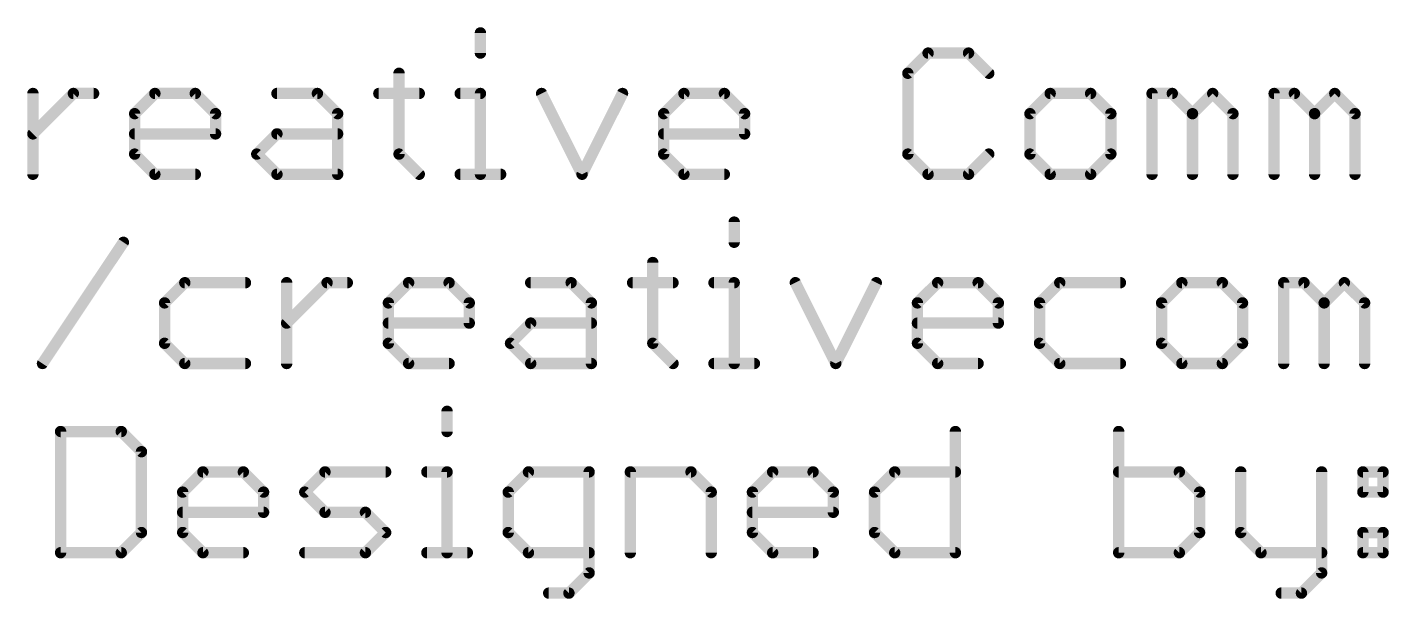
# Model space of a CAD drawing. Extents: x -33 to 74, y -18 to 36.
# Drawn here: x -1.92 to 16.34, y -18.32 to -10.65 of the extents above; entities that cross this region are included whole.
import ezdxf

# ---------------------------------------------------------------- set-up
doc = ezdxf.new("R2010")
doc.units = 0
doc.layers.add('51', color=53, linetype='CONTINUOUS')

msp = doc.modelspace()

# ---------------------------------------------------------------- linework, layer by layer
at = {"layer": '51', "const_width": 0.1524}
for points in [[(4.1598, -10.7256), (4.1598, -10.9968)], [(10.1627, -10.9968), (9.8915, -11.268)], [(10.705, -10.9968), (10.1627, -10.9968)], [(10.9762, -11.268), (10.705, -10.9968)], [(3.0683, -11.268), (3.0683, -12.3526)], [(9.8915, -11.268), (9.8915, -12.3526)], [(-1.8414, -12.6238), (-1.8414, -11.5391)], [(-1.8414, -12.0815), (-1.2991, -11.5391)], [(-1.2991, -11.5391), (-1.0279, -11.5391)], [(-0.4771, -11.8103), (-0.206, -11.5391)], [(-0.206, -11.5391), (0.3364, -11.5391)], [(0.3364, -11.5391), (0.6075, -11.8103)], [(1.4312, -11.5391), (1.9735, -11.5391)], [(1.9735, -11.5391), (2.2447, -11.8103)], [(2.7972, -11.5391), (3.3395, -11.5391)], [(3.8886, -11.5391), (4.1598, -11.5391)], [(4.1598, -11.5391), (4.1598, -12.6238)], [(4.9801, -11.5391), (5.5224, -12.6238)], [(5.5224, -12.6238), (6.0647, -11.5391)], [(6.6172, -11.8103), (6.8884, -11.5391)], [(6.8884, -11.5391), (7.4307, -11.5391)], [(7.4307, -11.5391), (7.7019, -11.8103)], [(11.7998, -11.5391), (11.5287, -11.8103)], [(12.3422, -11.5391), (11.7998, -11.5391)], [(12.6133, -11.8103), (12.3422, -11.5391)], [(13.1658, -12.6238), (13.1658, -11.5391)], [(13.1658, -11.5391), (13.437, -11.5391)], [(13.437, -11.5391), (13.7082, -11.8103)], [(13.7082, -11.8103), (13.9793, -11.5391)], [(13.9793, -11.5391), (14.2505, -11.8103)], [(14.803, -12.6238), (14.803, -11.5391)], [(14.803, -11.5391), (15.0742, -11.5391)], [(15.0742, -11.5391), (15.3453, -11.8103)], [(15.3453, -11.8103), (15.6165, -11.5391)], [(15.6165, -11.5391), (15.8877, -11.8103)], [(-0.4771, -12.3526), (-0.4771, -11.8103)], [(0.6075, -11.8103), (0.6075, -12.0815)], [(2.2447, -11.8103), (2.2447, -12.6238)], [(6.6172, -12.3526), (6.6172, -11.8103)], [(7.7019, -11.8103), (7.7019, -12.0815)], [(11.5287, -11.8103), (11.5287, -12.3526)], [(12.6133, -12.3526), (12.6133, -11.8103)], [(13.7082, -11.8103), (13.7082, -12.6238)], [(14.2505, -11.8103), (14.2505, -12.6238)], [(15.3453, -11.8103), (15.3453, -12.6238)], [(15.8877, -11.8103), (15.8877, -12.6238)], [(0.6075, -12.0815), (-0.4771, -12.0815)], [(1.16, -12.3526), (1.4312, -12.0815)], [(1.4312, -12.0815), (2.2447, -12.0815)], [(7.7019, -12.0815), (6.6172, -12.0815)], [(-0.206, -12.6238), (-0.4771, -12.3526)], [(1.4312, -12.6238), (1.16, -12.3526)], [(3.0683, -12.3526), (3.3395, -12.6238)], [(6.8884, -12.6238), (6.6172, -12.3526)], [(9.8915, -12.3526), (10.1627, -12.6238)], [(10.705, -12.6238), (10.9762, -12.3526)], [(11.5287, -12.3526), (11.7998, -12.6238)], [(12.3422, -12.6238), (12.6133, -12.3526)], [(0.3364, -12.6238), (-0.206, -12.6238)], [(2.2447, -12.6238), (1.4312, -12.6238)], [(3.8886, -12.6238), (4.4309, -12.6238)], [(7.4307, -12.6238), (6.8884, -12.6238)], [(10.1627, -12.6238), (10.705, -12.6238)], [(11.7998, -12.6238), (12.3422, -12.6238)], [(7.5625, -13.2656), (7.5625, -13.5368)], [(-1.713, -15.1638), (-0.6284, -13.5368)], [(6.4711, -13.808), (6.4711, -14.8926)], [(0.1953, -14.0791), (-0.0759, -14.3503)], [(1.0088, -14.0791), (0.1953, -14.0791)], [(1.5613, -15.1638), (1.5613, -14.0791)], [(1.5613, -14.6215), (2.1036, -14.0791)], [(2.1036, -14.0791), (2.3748, -14.0791)], [(2.9256, -14.3503), (3.1968, -14.0791)], [(3.1968, -14.0791), (3.7391, -14.0791)], [(3.7391, -14.0791), (4.0102, -14.3503)], [(4.8339, -14.0791), (5.3762, -14.0791)], [(5.3762, -14.0791), (5.6474, -14.3503)], [(6.1999, -14.0791), (6.7422, -14.0791)], [(7.2913, -14.0791), (7.5625, -14.0791)], [(7.5625, -14.0791), (7.5625, -15.1638)], [(8.3828, -14.0791), (8.9251, -15.1638)], [(8.9251, -15.1638), (9.4674, -14.0791)], [(10.0199, -14.3503), (10.2911, -14.0791)], [(10.2911, -14.0791), (10.8334, -14.0791)], [(10.8334, -14.0791), (11.1046, -14.3503)], [(11.9283, -14.0791), (11.6571, -14.3503)], [(12.7417, -14.0791), (11.9283, -14.0791)], [(13.5654, -14.0791), (13.2942, -14.3503)], [(14.1077, -14.0791), (13.5654, -14.0791)], [(14.3789, -14.3503), (14.1077, -14.0791)], [(14.9314, -15.1638), (14.9314, -14.0791)], [(14.9314, -14.0791), (15.2026, -14.0791)], [(15.2026, -14.0791), (15.4737, -14.3503)], [(15.4737, -14.3503), (15.7449, -14.0791)], [(15.7449, -14.0791), (16.0161, -14.3503)], [(-0.0759, -14.3503), (-0.0759, -14.8926)], [(2.9256, -14.8926), (2.9256, -14.3503)], [(4.0102, -14.3503), (4.0102, -14.6215)], [(5.6474, -14.3503), (5.6474, -15.1638)], [(10.0199, -14.8926), (10.0199, -14.3503)], [(11.1046, -14.3503), (11.1046, -14.6215)], [(11.6571, -14.3503), (11.6571, -14.8926)], [(13.2942, -14.3503), (13.2942, -14.8926)], [(14.3789, -14.8926), (14.3789, -14.3503)], [(15.4737, -14.3503), (15.4737, -15.1638)], [(16.0161, -14.3503), (16.0161, -15.1638)], [(4.0102, -14.6215), (2.9256, -14.6215)], [(4.5627, -14.8926), (4.8339, -14.6215)], [(4.8339, -14.6215), (5.6474, -14.6215)], [(11.1046, -14.6215), (10.0199, -14.6215)], [(-0.0759, -14.8926), (0.1953, -15.1638)], [(3.1968, -15.1638), (2.9256, -14.8926)], [(4.8339, -15.1638), (4.5627, -14.8926)], [(6.4711, -14.8926), (6.7422, -15.1638)], [(10.2911, -15.1638), (10.0199, -14.8926)], [(11.6571, -14.8926), (11.9283, -15.1638)], [(13.2942, -14.8926), (13.5654, -15.1638)], [(14.1077, -15.1638), (14.3789, -14.8926)], [(0.1953, -15.1638), (1.0088, -15.1638)], [(3.7391, -15.1638), (3.1968, -15.1638)], [(5.6474, -15.1638), (4.8339, -15.1638)], [(7.2913, -15.1638), (7.8337, -15.1638)], [(10.8334, -15.1638), (10.2911, -15.1638)], [(11.9283, -15.1638), (12.7417, -15.1638)], [(13.5654, -15.1638), (14.1077, -15.1638)], [(3.7124, -15.8056), (3.7124, -16.0768)], [(-1.4703, -16.0768), (-1.4703, -17.7038)], [(-0.6568, -16.0768), (-1.4703, -16.0768)], [(-0.3856, -16.348), (-0.6568, -16.0768)], [(10.5288, -16.0768), (10.5288, -17.7038)], [(12.7184, -16.0768), (12.7184, -17.7038)], [(-0.3856, -17.4326), (-0.3856, -16.348)], [(0.1669, -16.8903), (0.4381, -16.6191)], [(0.4381, -16.6191), (0.9804, -16.6191)], [(0.9804, -16.6191), (1.2516, -16.8903)], [(1.8041, -16.8903), (2.0752, -16.6191)], [(2.0752, -16.6191), (2.8887, -16.6191)], [(3.4412, -16.6191), (3.7124, -16.6191)], [(3.7124, -16.6191), (3.7124, -17.7038)], [(4.8038, -16.6191), (4.5327, -16.8903)], [(5.6173, -16.6191), (4.8038, -16.6191)], [(5.6173, -17.975), (5.6173, -16.6191)], [(6.1698, -17.7038), (6.1698, -16.6191)], [(6.1698, -16.6191), (6.9833, -16.6191)], [(6.9833, -16.6191), (7.2545, -16.8903)], [(7.807, -16.8903), (8.0781, -16.6191)], [(8.0781, -16.6191), (8.6205, -16.6191)], [(8.6205, -16.6191), (8.8916, -16.8903)], [(9.4441, -16.8903), (9.7153, -16.6191)], [(9.7153, -16.6191), (10.5288, -16.6191)], [(13.5319, -16.6191), (12.7184, -16.6191)], [(13.8031, -16.8903), (13.5319, -16.6191)], [(14.3556, -16.6191), (14.3556, -17.4326)], [(15.4402, -16.6191), (15.4402, -17.975)], [(15.9927, -16.6191), (16.2639, -16.6191)], [(15.9927, -16.8903), (15.9927, -16.6191)], [(16.2639, -16.6191), (16.2639, -16.8903)], [(0.1669, -17.4326), (0.1669, -16.8903)], [(1.2516, -16.8903), (1.2516, -17.1615)], [(2.0752, -17.1615), (1.8041, -16.8903)], [(4.5327, -16.8903), (4.5327, -17.4326)], [(7.2545, -16.8903), (7.2545, -17.7038)], [(7.807, -17.4326), (7.807, -16.8903)], [(8.8916, -16.8903), (8.8916, -17.1615)], [(9.4441, -17.4326), (9.4441, -16.8903)], [(13.8031, -17.4326), (13.8031, -16.8903)], [(16.2639, -16.8903), (15.9927, -16.8903)], [(1.2516, -17.1615), (0.1669, -17.1615)], [(2.6176, -17.1615), (2.0752, -17.1615)], [(2.8887, -17.4326), (2.6176, -17.1615)], [(8.8916, -17.1615), (7.807, -17.1615)], [(-0.6568, -17.7038), (-0.3856, -17.4326)], [(0.4381, -17.7038), (0.1669, -17.4326)], [(2.6176, -17.7038), (2.8887, -17.4326)], [(4.5327, -17.4326), (4.8038, -17.7038)], [(8.0781, -17.7038), (7.807, -17.4326)], [(9.7153, -17.7038), (9.4441, -17.4326)], [(13.5319, -17.7038), (13.8031, -17.4326)], [(14.3556, -17.4326), (14.6268, -17.7038)], [(15.9927, -17.4326), (16.2639, -17.4326)], [(15.9927, -17.7038), (15.9927, -17.4326)], [(16.2639, -17.4326), (16.2639, -17.7038)], [(-1.4703, -17.7038), (-0.6568, -17.7038)], [(0.9804, -17.7038), (0.4381, -17.7038)], [(1.8041, -17.7038), (2.6176, -17.7038)], [(3.4412, -17.7038), (3.9835, -17.7038)], [(4.8038, -17.7038), (5.6173, -17.7038)], [(8.6205, -17.7038), (8.0781, -17.7038)], [(10.5288, -17.7038), (9.7153, -17.7038)], [(12.7184, -17.7038), (13.5319, -17.7038)], [(14.6268, -17.7038), (15.4402, -17.7038)], [(16.2639, -17.7038), (15.9927, -17.7038)], [(5.3461, -18.2461), (5.6173, -17.975)], [(15.4402, -17.975), (15.1691, -18.2461)], [(5.075, -18.2461), (5.3461, -18.2461)], [(15.1691, -18.2461), (14.8979, -18.2461)]]:
    msp.add_lwpolyline(points, dxfattribs=at)
at = {"layer": '51', "const_width": 0.0762}
for points in [[(4.1979, -10.7256, 1), (4.1217, -10.7256)], [(10.1627, -10.9587, 1), (10.1627, -11.0349)], [(10.1896, -11.0238, 1), (10.1357, -10.9699)], [(10.732, -10.9699, 1), (10.6781, -11.0238)], [(10.705, -11.0349, 1), (10.705, -10.9587)], [(4.1217, -10.9968, 1), (4.1979, -10.9968)], [(3.1064, -11.268, 1), (3.0302, -11.268)], [(9.9296, -11.268, 1), (9.8534, -11.268)], [(9.8646, -11.241, 1), (9.9185, -11.2949)], [(10.9492, -11.2949, 1), (11.0031, -11.241)], [(-1.8033, -11.5391, 1), (-1.8795, -11.5391)], [(-1.2991, -11.501, 1), (-1.2991, -11.5772)], [(-1.2722, -11.5661, 1), (-1.326, -11.5122)], [(-1.0279, -11.5772, 1), (-1.0279, -11.501)], [(-0.206, -11.501, 1), (-0.206, -11.5772)], [(-0.179, -11.5661, 1), (-0.2329, -11.5122)], [(0.3633, -11.5122, 1), (0.3094, -11.5661)], [(0.3364, -11.5772, 1), (0.3364, -11.501)], [(1.4312, -11.501, 1), (1.4312, -11.5772)], [(2.0005, -11.5122, 1), (1.9466, -11.5661)], [(1.9735, -11.5772, 1), (1.9735, -11.501)], [(2.7972, -11.501, 1), (2.7972, -11.5772)], [(3.3395, -11.5772, 1), (3.3395, -11.501)], [(3.8886, -11.501, 1), (3.8886, -11.5772)], [(4.1979, -11.5391, 1), (4.1217, -11.5391)], [(4.1598, -11.5772, 1), (4.1598, -11.501)], [(5.0141, -11.5221, 1), (4.946, -11.5562)], [(6.0988, -11.5562, 1), (6.0306, -11.5221)], [(6.8884, -11.501, 1), (6.8884, -11.5772)], [(6.9153, -11.5661, 1), (6.8614, -11.5122)], [(7.4576, -11.5122, 1), (7.4038, -11.5661)], [(7.4307, -11.5772, 1), (7.4307, -11.501)], [(11.7998, -11.501, 1), (11.7998, -11.5772)], [(11.8268, -11.5661, 1), (11.7729, -11.5122)], [(12.3691, -11.5122, 1), (12.3152, -11.5661)], [(12.3422, -11.5772, 1), (12.3422, -11.501)], [(13.2039, -11.5391, 1), (13.1277, -11.5391)], [(13.1658, -11.501, 1), (13.1658, -11.5772)], [(13.4639, -11.5122, 1), (13.4101, -11.5661)], [(13.437, -11.5772, 1), (13.437, -11.501)], [(14.0063, -11.5122, 1), (13.9524, -11.5661)], [(14.0063, -11.5661, 1), (13.9524, -11.5122)], [(14.8411, -11.5391, 1), (14.7649, -11.5391)], [(14.803, -11.501, 1), (14.803, -11.5772)], [(15.1011, -11.5122, 1), (15.0472, -11.5661)], [(15.0742, -11.5772, 1), (15.0742, -11.501)], [(15.6434, -11.5122, 1), (15.5895, -11.5661)], [(15.6434, -11.5661, 1), (15.5895, -11.5122)], [(-0.439, -11.8103, 1), (-0.5152, -11.8103)], [(-0.5041, -11.7834, 1), (-0.4502, -11.8372)], [(0.6456, -11.8103, 1), (0.5694, -11.8103)], [(0.5806, -11.8372, 1), (0.6345, -11.7834)], [(2.2828, -11.8103, 1), (2.2066, -11.8103)], [(2.2177, -11.8372, 1), (2.2716, -11.7834)], [(6.6553, -11.8103, 1), (6.5791, -11.8103)], [(6.5903, -11.7834, 1), (6.6442, -11.8372)], [(7.74, -11.8103, 1), (7.6638, -11.8103)], [(7.6749, -11.8372, 1), (7.7288, -11.7834)], [(11.5668, -11.8103, 1), (11.4906, -11.8103)], [(11.5017, -11.7834, 1), (11.5556, -11.8372)], [(12.6514, -11.8103, 1), (12.5752, -11.8103)], [(12.5864, -11.8372, 1), (12.6403, -11.7834)], [(13.7463, -11.8103, 1), (13.6701, -11.8103)], [(13.6812, -11.7834, 1), (13.7351, -11.8372)], [(13.6812, -11.8372, 1), (13.7351, -11.7834)], [(14.2886, -11.8103, 1), (14.2124, -11.8103)], [(14.2236, -11.8372, 1), (14.2774, -11.7834)], [(15.3834, -11.8103, 1), (15.3072, -11.8103)], [(15.3184, -11.7834, 1), (15.3723, -11.8372)], [(15.3184, -11.8372, 1), (15.3723, -11.7834)], [(15.9258, -11.8103, 1), (15.8496, -11.8103)], [(15.8607, -11.8372, 1), (15.9146, -11.7834)], [(-1.8684, -12.0545, 1), (-1.8145, -12.1084)], [(-0.4771, -12.0434, 1), (-0.4771, -12.1196)], [(0.5694, -12.0815, 1), (0.6456, -12.0815)], [(0.6075, -12.1196, 1), (0.6075, -12.0434)], [(1.4312, -12.0434, 1), (1.4312, -12.1196)], [(1.4581, -12.1084, 1), (1.4042, -12.0545)], [(2.2447, -12.1196, 1), (2.2447, -12.0434)], [(6.6172, -12.0434, 1), (6.6172, -12.1196)], [(7.6638, -12.0815, 1), (7.74, -12.0815)], [(7.7019, -12.1196, 1), (7.7019, -12.0434)], [(-0.4502, -12.3257, 1), (-0.5041, -12.3796)], [(-0.5152, -12.3526, 1), (-0.439, -12.3526)], [(1.187, -12.3257, 1), (1.1331, -12.3796)], [(1.1331, -12.3257, 1), (1.187, -12.3796)], [(3.0953, -12.3257, 1), (3.0414, -12.3796)], [(3.0302, -12.3526, 1), (3.1064, -12.3526)], [(6.6442, -12.3257, 1), (6.5903, -12.3796)], [(6.5791, -12.3526, 1), (6.6553, -12.3526)], [(9.9185, -12.3257, 1), (9.8646, -12.3796)], [(9.8534, -12.3526, 1), (9.9296, -12.3526)], [(11.0031, -12.3796, 1), (10.9492, -12.3257)], [(11.5556, -12.3257, 1), (11.5017, -12.3796)], [(11.4906, -12.3526, 1), (11.5668, -12.3526)], [(12.5752, -12.3526, 1), (12.6514, -12.3526)], [(12.6403, -12.3796, 1), (12.5864, -12.3257)], [(-1.8795, -12.6238, 1), (-1.8033, -12.6238)], [(-0.206, -12.5857, 1), (-0.206, -12.6619)], [(-0.2329, -12.6507, 1), (-0.179, -12.5969)], [(0.3364, -12.6619, 1), (0.3364, -12.5857)], [(1.4312, -12.5857, 1), (1.4312, -12.6619)], [(1.4042, -12.6507, 1), (1.4581, -12.5969)], [(2.2066, -12.6238, 1), (2.2828, -12.6238)], [(2.2447, -12.6619, 1), (2.2447, -12.5857)], [(3.3126, -12.6507, 1), (3.3664, -12.5969)], [(3.8886, -12.5857, 1), (3.8886, -12.6619)], [(4.1217, -12.6238, 1), (4.1979, -12.6238)], [(4.4309, -12.6619, 1), (4.4309, -12.5857)], [(5.4883, -12.6068, 1), (5.5565, -12.6408)], [(5.4883, -12.6408, 1), (5.5565, -12.6068)], [(6.8884, -12.5857, 1), (6.8884, -12.6619)], [(6.8614, -12.6507, 1), (6.9153, -12.5969)], [(7.4307, -12.6619, 1), (7.4307, -12.5857)], [(10.1627, -12.5857, 1), (10.1627, -12.6619)], [(10.1357, -12.6507, 1), (10.1896, -12.5969)], [(10.6781, -12.5969, 1), (10.732, -12.6507)], [(10.705, -12.6619, 1), (10.705, -12.5857)], [(11.7998, -12.5857, 1), (11.7998, -12.6619)], [(11.7729, -12.6507, 1), (11.8268, -12.5969)], [(12.3152, -12.5969, 1), (12.3691, -12.6507)], [(12.3422, -12.6619, 1), (12.3422, -12.5857)], [(13.1277, -12.6238, 1), (13.2039, -12.6238)], [(13.6701, -12.6238, 1), (13.7463, -12.6238)], [(14.2124, -12.6238, 1), (14.2886, -12.6238)], [(14.7649, -12.6238, 1), (14.8411, -12.6238)], [(15.3072, -12.6238, 1), (15.3834, -12.6238)], [(15.8496, -12.6238, 1), (15.9258, -12.6238)], [(7.6006, -13.2656, 1), (7.5244, -13.2656)], [(-0.5967, -13.5579, 1), (-0.6601, -13.5157)], [(7.5244, -13.5368, 1), (7.6006, -13.5368)], [(6.5092, -13.808, 1), (6.433, -13.808)], [(0.1953, -14.041, 1), (0.1953, -14.1172)], [(0.2222, -14.1061, 1), (0.1684, -14.0522)], [(1.0088, -14.1172, 1), (1.0088, -14.041)], [(1.5994, -14.0791, 1), (1.5232, -14.0791)], [(2.1036, -14.041, 1), (2.1036, -14.1172)], [(2.1306, -14.1061, 1), (2.0767, -14.0522)], [(2.3748, -14.1172, 1), (2.3748, -14.041)], [(3.1968, -14.041, 1), (3.1968, -14.1172)], [(3.2237, -14.1061, 1), (3.1698, -14.0522)], [(3.766, -14.0522, 1), (3.7121, -14.1061)], [(3.7391, -14.1172, 1), (3.7391, -14.041)], [(4.8339, -14.041, 1), (4.8339, -14.1172)], [(5.4032, -14.0522, 1), (5.3493, -14.1061)], [(5.3762, -14.1172, 1), (5.3762, -14.041)], [(6.1999, -14.041, 1), (6.1999, -14.1172)], [(6.7422, -14.1172, 1), (6.7422, -14.041)], [(7.2913, -14.041, 1), (7.2913, -14.1172)], [(7.6006, -14.0791, 1), (7.5244, -14.0791)], [(7.5625, -14.1172, 1), (7.5625, -14.041)], [(8.4169, -14.0621, 1), (8.3487, -14.0962)], [(9.5015, -14.0962, 1), (9.4334, -14.0621)], [(10.2911, -14.041, 1), (10.2911, -14.1172)], [(10.318, -14.1061, 1), (10.2642, -14.0522)], [(10.8604, -14.0522, 1), (10.8065, -14.1061)], [(10.8334, -14.1172, 1), (10.8334, -14.041)], [(11.9283, -14.041, 1), (11.9283, -14.1172)], [(11.9552, -14.1061, 1), (11.9013, -14.0522)], [(12.7417, -14.1172, 1), (12.7417, -14.041)], [(13.5654, -14.041, 1), (13.5654, -14.1172)], [(13.5923, -14.1061, 1), (13.5385, -14.0522)], [(14.1347, -14.0522, 1), (14.0808, -14.1061)], [(14.1077, -14.1172, 1), (14.1077, -14.041)], [(14.9695, -14.0791, 1), (14.8933, -14.0791)], [(14.9314, -14.041, 1), (14.9314, -14.1172)], [(15.2295, -14.0522, 1), (15.1756, -14.1061)], [(15.2026, -14.1172, 1), (15.2026, -14.041)], [(15.7718, -14.0522, 1), (15.718, -14.1061)], [(15.7718, -14.1061, 1), (15.718, -14.0522)], [(-0.0378, -14.3503, 1), (-0.114, -14.3503)], [(-0.1028, -14.3234, 1), (-0.0489, -14.3772)], [(2.9637, -14.3503, 1), (2.8875, -14.3503)], [(2.8986, -14.3234, 1), (2.9525, -14.3772)], [(4.0483, -14.3503, 1), (3.9721, -14.3503)], [(3.9833, -14.3772, 1), (4.0372, -14.3234)], [(5.6855, -14.3503, 1), (5.6093, -14.3503)], [(5.6205, -14.3772, 1), (5.6743, -14.3234)], [(10.058, -14.3503, 1), (9.9818, -14.3503)], [(9.993, -14.3234, 1), (10.0469, -14.3772)], [(11.1427, -14.3503, 1), (11.0665, -14.3503)], [(11.0776, -14.3772, 1), (11.1315, -14.3234)], [(11.6952, -14.3503, 1), (11.619, -14.3503)], [(11.6301, -14.3234, 1), (11.684, -14.3772)], [(13.3323, -14.3503, 1), (13.2561, -14.3503)], [(13.2673, -14.3234, 1), (13.3212, -14.3772)], [(14.417, -14.3503, 1), (14.3408, -14.3503)], [(14.352, -14.3772, 1), (14.4058, -14.3234)], [(15.5118, -14.3503, 1), (15.4356, -14.3503)], [(15.4468, -14.3234, 1), (15.5007, -14.3772)], [(15.4468, -14.3772, 1), (15.5007, -14.3234)], [(16.0542, -14.3503, 1), (15.978, -14.3503)], [(15.9891, -14.3772, 1), (16.043, -14.3234)], [(1.5343, -14.5945, 1), (1.5882, -14.6484)], [(2.9256, -14.5834, 1), (2.9256, -14.6596)], [(3.9721, -14.6215, 1), (4.0483, -14.6215)], [(4.0102, -14.6596, 1), (4.0102, -14.5834)], [(4.8339, -14.5834, 1), (4.8339, -14.6596)], [(4.8608, -14.6484, 1), (4.807, -14.5945)], [(5.6474, -14.6596, 1), (5.6474, -14.5834)], [(10.0199, -14.5834, 1), (10.0199, -14.6596)], [(11.0665, -14.6215, 1), (11.1427, -14.6215)], [(11.1046, -14.6596, 1), (11.1046, -14.5834)], [(-0.0489, -14.8657, 1), (-0.1028, -14.9196)], [(-0.114, -14.8926, 1), (-0.0378, -14.8926)], [(2.9525, -14.8657, 1), (2.8986, -14.9196)], [(2.8875, -14.8926, 1), (2.9637, -14.8926)], [(4.5897, -14.8657, 1), (4.5358, -14.9196)], [(4.5358, -14.8657, 1), (4.5897, -14.9196)], [(6.498, -14.8657, 1), (6.4441, -14.9196)], [(6.433, -14.8926, 1), (6.5092, -14.8926)], [(10.0469, -14.8657, 1), (9.993, -14.9196)], [(9.9818, -14.8926, 1), (10.058, -14.8926)], [(11.684, -14.8657, 1), (11.6301, -14.9196)], [(11.619, -14.8926, 1), (11.6952, -14.8926)], [(13.3212, -14.8657, 1), (13.2673, -14.9196)], [(13.2561, -14.8926, 1), (13.3323, -14.8926)], [(14.3408, -14.8926, 1), (14.417, -14.8926)], [(14.4058, -14.9196, 1), (14.352, -14.8657)], [(-1.7447, -15.1427, 1), (-1.6813, -15.1849)], [(0.1953, -15.1257, 1), (0.1953, -15.2019)], [(0.1684, -15.1907, 1), (0.2222, -15.1369)], [(1.0088, -15.2019, 1), (1.0088, -15.1257)], [(1.5232, -15.1638, 1), (1.5994, -15.1638)], [(3.1968, -15.1257, 1), (3.1968, -15.2019)], [(3.1698, -15.1907, 1), (3.2237, -15.1369)], [(3.7391, -15.2019, 1), (3.7391, -15.1257)], [(4.8339, -15.1257, 1), (4.8339, -15.2019)], [(4.807, -15.1907, 1), (4.8608, -15.1369)], [(5.6093, -15.1638, 1), (5.6855, -15.1638)], [(5.6474, -15.2019, 1), (5.6474, -15.1257)], [(6.7153, -15.1907, 1), (6.7692, -15.1369)], [(7.2913, -15.1257, 1), (7.2913, -15.2019)], [(7.5244, -15.1638, 1), (7.6006, -15.1638)], [(7.8337, -15.2019, 1), (7.8337, -15.1257)], [(8.891, -15.1468, 1), (8.9592, -15.1808)], [(8.891, -15.1808, 1), (8.9592, -15.1468)], [(10.2911, -15.1257, 1), (10.2911, -15.2019)], [(10.2642, -15.1907, 1), (10.318, -15.1369)], [(10.8334, -15.2019, 1), (10.8334, -15.1257)], [(11.9283, -15.1257, 1), (11.9283, -15.2019)], [(11.9013, -15.1907, 1), (11.9552, -15.1369)], [(12.7417, -15.2019, 1), (12.7417, -15.1257)], [(13.5654, -15.1257, 1), (13.5654, -15.2019)], [(13.5385, -15.1907, 1), (13.5923, -15.1369)], [(14.0808, -15.1369, 1), (14.1347, -15.1907)], [(14.1077, -15.2019, 1), (14.1077, -15.1257)], [(14.8933, -15.1638, 1), (14.9695, -15.1638)], [(15.4356, -15.1638, 1), (15.5118, -15.1638)], [(15.978, -15.1638, 1), (16.0542, -15.1638)], [(3.7505, -15.8056, 1), (3.6743, -15.8056)], [(-1.4322, -16.0768, 1), (-1.5084, -16.0768)], [(-1.4703, -16.0387, 1), (-1.4703, -16.1149)], [(-0.6298, -16.0499, 1), (-0.6837, -16.1038)], [(-0.6568, -16.1149, 1), (-0.6568, -16.0387)], [(3.6743, -16.0768, 1), (3.7505, -16.0768)], [(10.5669, -16.0768, 1), (10.4907, -16.0768)], [(12.7565, -16.0768, 1), (12.6803, -16.0768)], [(-0.3475, -16.348, 1), (-0.4237, -16.348)], [(-0.4125, -16.3749, 1), (-0.3587, -16.321)], [(0.4381, -16.581, 1), (0.4381, -16.6572)], [(0.465, -16.6461, 1), (0.4111, -16.5922)], [(1.0073, -16.5922, 1), (0.9535, -16.6461)], [(0.9804, -16.6572, 1), (0.9804, -16.581)], [(2.0752, -16.581, 1), (2.0752, -16.6572)], [(2.1022, -16.6461, 1), (2.0483, -16.5922)], [(2.8887, -16.6572, 1), (2.8887, -16.581)], [(3.4412, -16.581, 1), (3.4412, -16.6572)], [(3.7505, -16.6191, 1), (3.6743, -16.6191)], [(3.7124, -16.6572, 1), (3.7124, -16.581)], [(4.8038, -16.581, 1), (4.8038, -16.6572)], [(4.8308, -16.6461, 1), (4.7769, -16.5922)], [(5.6554, -16.6191, 1), (5.5792, -16.6191)], [(5.6173, -16.6572, 1), (5.6173, -16.581)], [(6.2079, -16.6191, 1), (6.1317, -16.6191)], [(6.1698, -16.581, 1), (6.1698, -16.6572)], [(7.0102, -16.5922, 1), (6.9564, -16.6461)], [(6.9833, -16.6572, 1), (6.9833, -16.581)], [(8.0781, -16.581, 1), (8.0781, -16.6572)], [(8.1051, -16.6461, 1), (8.0512, -16.5922)], [(8.6474, -16.5922, 1), (8.5935, -16.6461)], [(8.6205, -16.6572, 1), (8.6205, -16.581)], [(9.7153, -16.581, 1), (9.7153, -16.6572)], [(9.7422, -16.6461, 1), (9.6883, -16.5922)], [(10.5288, -16.6572, 1), (10.5288, -16.581)], [(12.7184, -16.581, 1), (12.7184, -16.6572)], [(13.5589, -16.5922, 1), (13.505, -16.6461)], [(13.5319, -16.6572, 1), (13.5319, -16.581)], [(14.3937, -16.6191, 1), (14.3175, -16.6191)], [(15.4783, -16.6191, 1), (15.4021, -16.6191)], [(15.9927, -16.581, 1), (15.9927, -16.6572)], [(16.0308, -16.6191, 1), (15.9546, -16.6191)], [(16.302, -16.6191, 1), (16.2258, -16.6191)], [(16.2639, -16.6572, 1), (16.2639, -16.581)], [(0.205, -16.8903, 1), (0.1288, -16.8903)], [(0.14, -16.8634, 1), (0.1938, -16.9172)], [(1.2897, -16.8903, 1), (1.2135, -16.8903)], [(1.2246, -16.9172, 1), (1.2785, -16.8634)], [(1.831, -16.8634, 1), (1.7771, -16.9172)], [(1.7771, -16.8634, 1), (1.831, -16.9172)], [(4.5708, -16.8903, 1), (4.4946, -16.8903)], [(4.5057, -16.8634, 1), (4.5596, -16.9172)], [(7.2926, -16.8903, 1), (7.2164, -16.8903)], [(7.2275, -16.9172, 1), (7.2814, -16.8634)], [(7.8451, -16.8903, 1), (7.7689, -16.8903)], [(7.78, -16.8634, 1), (7.8339, -16.9172)], [(8.9297, -16.8903, 1), (8.8535, -16.8903)], [(8.8647, -16.9172, 1), (8.9186, -16.8634)], [(9.4822, -16.8903, 1), (9.406, -16.8903)], [(9.4172, -16.8634, 1), (9.4711, -16.9172)], [(13.8412, -16.8903, 1), (13.765, -16.8903)], [(13.7761, -16.9172, 1), (13.83, -16.8634)], [(15.9927, -16.8522, 1), (15.9927, -16.9284)], [(15.9546, -16.8903, 1), (16.0308, -16.8903)], [(16.2258, -16.8903, 1), (16.302, -16.8903)], [(16.2639, -16.9284, 1), (16.2639, -16.8522)], [(0.1669, -17.1234, 1), (0.1669, -17.1996)], [(1.2135, -17.1615, 1), (1.2897, -17.1615)], [(1.2516, -17.1996, 1), (1.2516, -17.1234)], [(2.0752, -17.1234, 1), (2.0752, -17.1996)], [(2.0483, -17.1884, 1), (2.1022, -17.1345)], [(2.6445, -17.1345, 1), (2.5906, -17.1884)], [(2.6176, -17.1996, 1), (2.6176, -17.1234)], [(7.807, -17.1234, 1), (7.807, -17.1996)], [(8.8535, -17.1615, 1), (8.9297, -17.1615)], [(8.8916, -17.1996, 1), (8.8916, -17.1234)], [(-0.4237, -17.4326, 1), (-0.3475, -17.4326)], [(-0.3587, -17.4596, 1), (-0.4125, -17.4057)], [(0.1938, -17.4057, 1), (0.14, -17.4596)], [(0.1288, -17.4326, 1), (0.205, -17.4326)], [(2.9157, -17.4596, 1), (2.8618, -17.4057)], [(2.8618, -17.4596, 1), (2.9157, -17.4057)], [(4.5596, -17.4057, 1), (4.5057, -17.4596)], [(4.4946, -17.4326, 1), (4.5708, -17.4326)], [(7.8339, -17.4057, 1), (7.78, -17.4596)], [(7.7689, -17.4326, 1), (7.8451, -17.4326)], [(9.4711, -17.4057, 1), (9.4172, -17.4596)], [(9.406, -17.4326, 1), (9.4822, -17.4326)], [(13.765, -17.4326, 1), (13.8412, -17.4326)], [(13.83, -17.4596, 1), (13.7762, -17.4057)], [(14.3825, -17.4057, 1), (14.3286, -17.4596)], [(14.3175, -17.4326, 1), (14.3937, -17.4326)], [(15.9927, -17.3945, 1), (15.9927, -17.4707)], [(16.0308, -17.4326, 1), (15.9546, -17.4326)], [(16.302, -17.4326, 1), (16.2258, -17.4326)], [(16.2639, -17.4707, 1), (16.2639, -17.3945)], [(-1.4703, -17.6657, 1), (-1.4703, -17.7419)], [(-1.5084, -17.7038, 1), (-1.4322, -17.7038)], [(-0.6837, -17.6769, 1), (-0.6298, -17.7307)], [(-0.6568, -17.7419, 1), (-0.6568, -17.6657)], [(0.4381, -17.6657, 1), (0.4381, -17.7419)], [(0.4111, -17.7307, 1), (0.465, -17.6769)], [(0.9804, -17.7419, 1), (0.9804, -17.6657)], [(1.8041, -17.6657, 1), (1.8041, -17.7419)], [(2.5906, -17.6769, 1), (2.6445, -17.7307)], [(2.6176, -17.7419, 1), (2.6176, -17.6657)], [(3.4412, -17.6657, 1), (3.4412, -17.7419)], [(3.6743, -17.7038, 1), (3.7505, -17.7038)], [(3.9835, -17.7419, 1), (3.9835, -17.6657)], [(4.8038, -17.6657, 1), (4.8038, -17.7419)], [(4.7769, -17.7307, 1), (4.8308, -17.6769)], [(5.6173, -17.7419, 1), (5.6173, -17.6657)], [(6.1317, -17.7038, 1), (6.2079, -17.7038)], [(7.2164, -17.7038, 1), (7.2926, -17.7038)], [(8.0781, -17.6657, 1), (8.0781, -17.7419)], [(8.0512, -17.7307, 1), (8.1051, -17.6769)], [(8.6205, -17.7419, 1), (8.6205, -17.6657)], [(9.7153, -17.6657, 1), (9.7153, -17.7419)], [(9.6883, -17.7307, 1), (9.7422, -17.6769)], [(10.4907, -17.7038, 1), (10.5669, -17.7038)], [(10.5288, -17.7419, 1), (10.5288, -17.6657)], [(12.7184, -17.6657, 1), (12.7184, -17.7419)], [(12.6803, -17.7038, 1), (12.7565, -17.7038)], [(13.505, -17.6769, 1), (13.5589, -17.7307)], [(13.5319, -17.7419, 1), (13.5319, -17.6657)], [(14.6268, -17.6657, 1), (14.6268, -17.7419)], [(14.5998, -17.7307, 1), (14.6537, -17.6769)], [(15.4402, -17.7419, 1), (15.4402, -17.6657)], [(15.9927, -17.6657, 1), (15.9927, -17.7419)], [(15.9546, -17.7038, 1), (16.0308, -17.7038)], [(16.2258, -17.7038, 1), (16.302, -17.7038)], [(16.2639, -17.7419, 1), (16.2639, -17.6657)], [(5.5792, -17.975, 1), (5.6554, -17.975)], [(5.6443, -18.0019, 1), (5.5904, -17.948)], [(15.4021, -17.975, 1), (15.4783, -17.975)], [(15.4672, -18.0019, 1), (15.4133, -17.948)], [(5.075, -18.208, 1), (5.075, -18.2842)], [(5.3192, -18.2192, 1), (5.3731, -18.2731)], [(5.3461, -18.2842, 1), (5.3461, -18.208)], [(14.8979, -18.208, 1), (14.8979, -18.2842)], [(15.1421, -18.2192, 1), (15.196, -18.2731)], [(15.1691, -18.2842, 1), (15.1691, -18.208)]]:
    msp.add_lwpolyline(points, format="xyb", dxfattribs=at)

doc.saveas('drawing.dxf')
